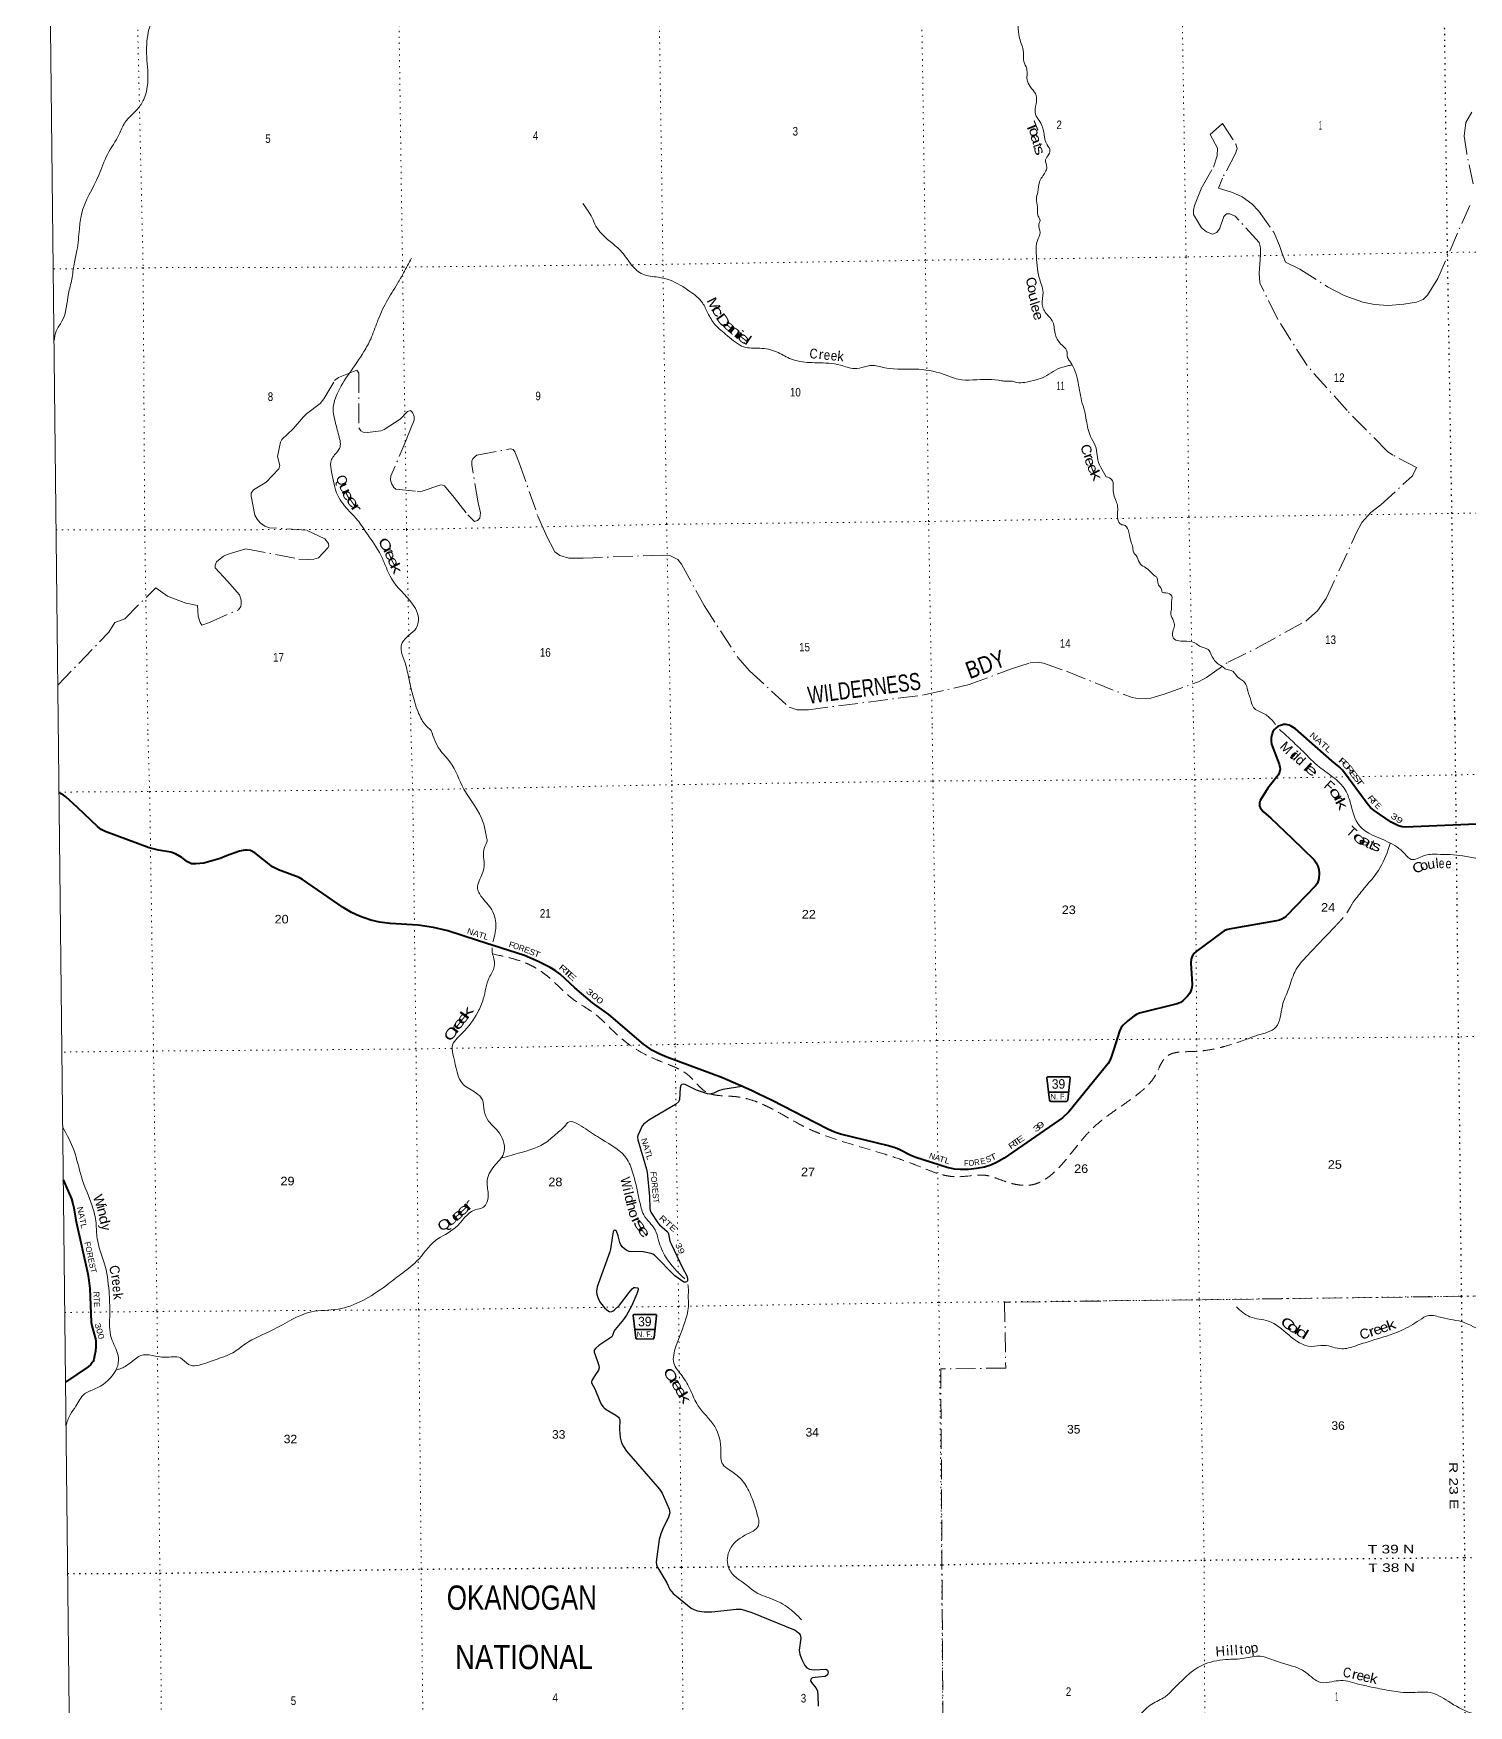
# Model space of a CAD drawing. Header units: feet. Extents: x 242557 to 489137, y 368785 to 557307.
# Drawn here: x 242557 to 271861, y 487044 to 521191 of the extents above; entities that cross this region are included whole.
import ezdxf
from ezdxf.enums import TextEntityAlignment as Align

# ---------------------------------------------------------------- set-up
doc = ezdxf.new("R2010")
doc.units = ezdxf.units.FT
doc.header["$LTSCALE"] = 80
for name, pattern in [('DOT_DASHED', [7.7, 5, -1.2, 0.3, -1.2]), ('DOTTED', [1.5, 0.3, -1.2]), ('MEDIUM_DASHED', [4.5, 3, -1.5])]:
    doc.linetypes.add(name, pattern=pattern)
for name, color, linetype, lineweight in [('26', 7, 'Continuous', 40), ('27', 7, 'Continuous', 25), ('29', 7, 'Continuous', 25), ('30', 7, 'Continuous', 35), ('39', 7, 'Continuous', 13), ('4', 7, 'Continuous', 13), ('41', 7, 'Continuous', 13), ('44', 7, 'DOT_DASHED', 13), ('6', 7, 'DOTTED', 25), ('7', 7, 'DOTTED', 13)]:
    doc.layers.add(name, color=color, linetype=linetype, lineweight=lineweight)

msp = doc.modelspace()

# ---------------------------------------------------------------- linework, layer by layer
at = {"layer": '26'}
for points in [[(272183.32, 505052.93), (270567.7, 504984.54), (270505.79, 504990.06), (270432.2, 505010.38), (270348.45, 505048.47), (270281.26, 505087.01), (269934.77, 505320.19), (269857.62, 505386.01), (269812.95, 505434.47), (269289.25, 506145.5), (269217.82, 506214.09), (269065.55, 506338.53), (268327.02, 506991.17), (268240.12, 507043.43), (268195.05, 507064.81), (268136.68, 507074.97), (268083.38, 507074.97), (268019.98, 507060.68), (267974.25, 507041.96), (267926.03, 507006.4), (267895.58, 506978.47), (267865.4, 506932.22), (267842.28, 506869.27), (267829.59, 506803.25), (267827.05, 506739.76), (267836.46, 506677.53), (267994.25, 506267.75), (268009.78, 506206.47), (268012.32, 506163.3), (267999.63, 506102.35), (267972.7, 506045.48), (267762.59, 505776.66), (267606.27, 505525.91), (267591.04, 505470.04), (267592.31, 505419.25), (267608.8, 505381.16), (267630.55, 505342.25), (267672.25, 505294.82), (267823.79, 505165.11), (268252.61, 504755.47)], [(251620.74, 502669.7), (251015.88, 502865.76), (250728.02, 502930.64), (250410.68, 502977.23), (249839.76, 503011.91), (249624.94, 503044.33), (249443.84, 503083.01), (249215.43, 503164.27), (249047.93, 503240.46), (248882.76, 503342.26), (248050.54, 503910.88), (247979.48, 503951.51), (247854.73, 504002.75), (247558.13, 504109.03), (247436.37, 504174.98), (247078.52, 504454.32), (246989.25, 504507.6), (246921.17, 504515.27), (246870.41, 504515.27), (246763.78, 504490.46), (246501.68, 504393.87), (246367.91, 504342.59), (246037.98, 504246.09), (245871.94, 504232.61), (245784.19, 504235.93), (245702.98, 504276.56), (245586.93, 504363.33), (245456.8, 504439.09), (245365.44, 504474.64), (245107.97, 504511.9), (244918.77, 504560.98), (244017.81, 504891.11), (243936.6, 504931.74), (243861.89, 504994.13), (243454.49, 505384.22), (243218.1, 505598.46), (243168.32, 505634.03), (243076.82, 505687.88)], [(268252.61, 504755.47), (268705.19, 504317.14), (268750.87, 504256.19), (268783.87, 504187.63), (268801.63, 504119.06), (268807.08, 504041.91), (268802.9, 503936.23), (268792.75, 503887.98), (268776.25, 503839.72), (268735.65, 503781.31), (268137.88, 503166.04), (268092.29, 503131.22), (268049.14, 503105.82), (268000.92, 503085.51), (267938.33, 503066.81), (267044.34, 502911.73), (266969.28, 502897.59), (266921.06, 502884.89), (266870.3, 502864.58), (266820.26, 502828.09), (266298.01, 502440.49), (266244.71, 502392.24), (266217.36, 502348.87), (266193.95, 502285.59), (266191.97, 502213.22), (266215.45, 501766.15), (266210.45, 501709.14), (266190.15, 501640.57), (266167.31, 501589.78), (266121.6, 501530.17), (266027.73, 501437.41), (265976.97, 501401.86), (265911.14, 501374.25), (265138.87, 501183.59), (265079.83, 501158.08), (265024, 501125.07), (264906.2, 501029.19), (264808.28, 500937.15), (264770.21, 500888.9), (264733.24, 500815.64), (264620.01, 500446.16), (264563.38, 500284.51), (264532.92, 500213.41), (264499.04, 500157.15), (263696.68, 499167.15), (263568.67, 499043.58), (262379.52, 498222.48), (262222.74, 498132.4), (262105.42, 498080.27), (261974.74, 498036.13), (261816.1, 498009.16), (261651.07, 497990.58), (261481.1, 497988.85), (261364.36, 497999), (261217.16, 498029.48), (260575.07, 498232.63), (260475.64, 498276.8), (260234.99, 498400.24), (260153.78, 498430.71), (260016.73, 498476.42), (259034.56, 498715.13), (258915.08, 498756.02), (258775.7, 498811.63), (258526.05, 498942.89), (257641.39, 499400.94), (257354.48, 499537.92), (257217.43, 499603.94), (256623.56, 499862.97), (255489.12, 500284.52), (255349.29, 500343.66), (255199.8, 500421.65), (255016.36, 500547.91), (254308.99, 501158.1), (253972.27, 501397.57), (253609.09, 501697.92), (253308.82, 501979.52), (253210.08, 502057.07), (253108.56, 502118.01), (252863.77, 502241.75), (252581.06, 502358.41), (251620.74, 502669.7)], [(243163.69, 497779.97), (243267.81, 497546.96), (243331.26, 497394.59), (243362.04, 497287.18), (243382.02, 497206.67), (243425.47, 496953.91), (243664.17, 495858.41), (243687.84, 495721.08), (243706.74, 495558.95), (243736.06, 494872.89), (243746.88, 494797.73), (243821.08, 494535.15), (243828, 494487.04), (243831.23, 494385.32), (243826.16, 494283.74), (243805.85, 494184.7), (243788.09, 494113.59), (243772.86, 494072.96), (243757.63, 494047.57), (243729.71, 494009.48), (243673.88, 493958.69), (243209.17, 493646.7)]]:
    msp.add_lwpolyline(points, dxfattribs=at)
at = {"layer": '27', "lineweight": 35}
msp.add_line((263288.66, 499572.96), (263693.73, 499572.96), dxfattribs=at)
msp.add_lwpolyline([(263334.51, 499382.41), (263315.53, 499384.52), (263304.29, 499404.21), (263248.76, 499864.87), (263254.38, 499876.12), (263268.44, 499884.56), (263709.84, 499883.15), (263716.87, 499878.93), (263723.9, 499863.46), (263676.8, 499409.84), (263667.66, 499390.85), (263657.13, 499381.7)], close=True, dxfattribs=at)
at = {"layer": '29'}
for points in [[(257024.45, 499688.11), (256631.06, 499623.56), (256545.87, 499596.86), (256447.45, 499546.65), (256393.99, 499533.3), (256362.04, 499529.56), (256323.61, 499533.83), (256096.22, 499613.87), (255862.44, 499726.12), (255824.01, 499734.66), (255797.87, 499724.66), (255777.03, 499704.75), (255762.96, 499655.42), (255749.42, 499421.38), (255730.06, 499375.73), (255668.78, 499320.98), (255121.04, 498997.42), (255051.11, 498945.24), (255016.95, 498914.26), (254982.79, 498871.53), (254938.04, 498774.02), (254897.39, 498683.52), (254890.98, 498648.27), (254895.23, 498593.79), (255005.14, 498229.26), (255074.6, 497999.86), (255085.59, 497928.61), (255133.41, 497441.9), (255142.92, 497192.27), (255149.32, 497157.02), (255163.9, 497120.08), (255305.18, 496899.57), (255340.19, 496863.71), (255494.01, 496725.79), (255510.14, 496708.36), (255522.95, 496676.31), (255550.71, 496526.76), (255575.56, 496471.52), (255637.97, 496340.89)], [(255637.97, 496340.89), (255802.48, 495996.53), (255905, 495803.14), (255911.53, 495746.95), (255908.75, 495714.55), (255892.32, 495694.62), (255873.1, 495687.13), (255834.63, 495692.88), (255650.76, 495822.13), (255237.6, 496238.9), (255206.96, 496259.71), (255168.53, 496276.79), (255004.56, 496306.69), (254724.26, 496319.1), (254673.19, 496336.61), (254624.09, 496367.6), (254579.25, 496413.53), (254549.36, 496453.06), (254527.31, 496498.46), (254498.44, 496634.91), (254460.26, 496732.87), (254444.74, 496745.75), (254425.52, 496751.09), (254408.45, 496743.62), (254396.04, 496719.47), (254374.29, 496596.1), (254337.99, 496363.32), (254325.56, 496306.92), (254069.58, 495592.32), (254051.89, 495499.13), (254058.53, 495436.92), (254086.05, 495353.85), (254136.44, 495265.2), (254220.56, 495165.84), (254298.95, 495095.21), (254329.45, 495086.79), (254363.61, 495091.06), (254395.64, 495103.88), (254417.42, 495115.76), (254524.13, 495222.74), (254723.63, 495476.27)], [(254723.63, 495476.27), (254783.62, 495552.5), (254818.38, 495579.25), (254846.14, 495583.53), (254892.02, 495572.85), (254901.65, 495560.02), (254901.65, 495536.52), (254874.29, 495449.56), (254768.38, 495199.52), (254668.92, 495017.36), (254604.45, 494928.14), (254434.06, 494725.73), (254415.61, 494694.54), (254380.69, 494603.96), (254365.74, 494576.18), (254347.76, 494558.13), (254103.04, 494399.97), (254036.94, 494341.17), (254009.18, 494298.44), (254007.04, 494260.97), (254068.77, 494092.95), (254103.13, 493987.59), (254106.05, 493938.54), (254094.59, 493895.72), (254036.11, 493806.12), (253960.08, 493684.21), (253953.67, 493656.44), (253954.92, 493631.14), (254021.78, 493509.58), (254119.32, 493261.68), (254152.24, 493197.1), (254182.13, 493152.24), (254212.02, 493124.46), (254251.62, 493091.07), (254449.39, 492972.19), (254500.25, 492935.39), (254519.47, 492914.02), (254527.62, 492887.13), (254521.62, 492679.44), (254534.41, 492520.91), (254565.14, 492412.3), (254602.74, 492332.9), (254665.21, 492241.03), (255339.33, 491462.81), (255394.85, 491382.18), (255536.75, 491053.72), (255548.57, 490976.25), (255521.86, 490888.16), (255407.58, 490654.07), (255369.23, 490553.23), (255333.3, 490434.91), (255271.65, 489982.23), (255279.56, 489918.7), (255304.32, 489857.95), (255487.67, 489549.34), (255550.82, 489411.57), (255616.9, 489335.44), (255684.46, 489275.25), (255988.4, 489032.06), (256043.91, 489002.15), (256113.37, 488979.72), (256253.15, 488955.15), (256410.03, 488955.55), (256906.48, 489014.97), (257009.38, 489010.12), (257226.31, 488942.01), (258111.86, 488581.24), (258178.98, 488532.13), (258187.52, 488519.31), (258213.14, 488485.13), (258223.77, 488422.31), (258194.32, 488177.86), (258204.6, 488092.02), (258229.66, 488019.37), (258245.75, 487986.52)], [(258245.75, 487986.52), (258307.08, 487861.28), (258350.59, 487812.26), (258401.03, 487784.36), (258496.46, 487770.91), (258739.97, 487785.96), (258768.26, 487767.27), (258783.53, 487722.36), (258772.53, 487673.27), (258724.68, 487640.55), (258581.96, 487623.52), (258456.54, 487607.04), (258427.67, 487580.07), (258426.65, 487551.49), (258441.06, 487513.84), (258535.88, 487404.93), (258563.3, 487346.39), (258571.34, 487240.41), (258580.38, 487030.2)]]:
    msp.add_lwpolyline(points, dxfattribs=at)
at = {"layer": '30'}
msp.add_line((254841.43, 494720.64), (255246.5, 494720.64), dxfattribs=at)
msp.add_lwpolyline([(254887.28, 494530.09), (254868.3, 494532.2), (254857.06, 494551.89), (254801.53, 495012.55), (254807.15, 495023.8), (254821.21, 495032.24), (255262.61, 495030.83), (255269.64, 495026.61), (255276.67, 495011.14), (255229.57, 494557.52), (255220.43, 494538.53), (255209.9, 494529.38)], close=True, dxfattribs=at)
at = {"layer": '39'}
msp.add_line((267918.87, 507076.74), (267854.97, 507160.16), dxfattribs=at)
for points in [[(258179.3, 538598.37), (258377.1, 538271.06), (258532.5, 537927.37), (258776.86, 537592.14), (258972.28, 537335.7), (259113.61, 536975.76), (259298.84, 536735.48), (259407.11, 536517.18), (259545.77, 536288.87), (259706.81, 536032.29), (259921.21, 535619.98), (260138.39, 535055.79), (260241.8, 534594.45), (260253.94, 534187.43), (260341.81, 533598.43), (260178.78, 533034.79), (260165.32, 532895), (260272.14, 532561.25), (260412.19, 532053.47), (260750.18, 531187.99), (260999.11, 530340.4), (260941.15, 529795.39), (260914.28, 529505.68), (260797.22, 529051.58), (260553.54, 528439.02), (260367.34, 527654.54), (260221.69, 527257.03), (260030.8, 527007.19), (259804.2, 526621.52), (259395.29, 525886.81), (259364.22, 525629.48), (259387.65, 525390.6), (259418.99, 525188.2), (259624.91, 524854.84), (259935.58, 524602.9), (260349.45, 524341.23), (260722.69, 524113.83), (260856.65, 524017.14), (260992.9, 523865.78), (261439.64, 523498.93), (261855.8, 523182.59), (262047.22, 522918.03), (262510.08, 522156.32), (262619.73, 521662.6), (262663.49, 521401.51), (262674.77, 521166.63), (262759.12, 520879.38), (262773.77, 520780.2), (262778.61, 520620.23), (262838.02, 520466.55), (262851.41, 520215.47), (263030.82, 519924.54), (263031.66, 519756.45), (263016.58, 519535.64), (263094.05, 519410.38), (263184.06, 519204.16), (263239.96, 518943.12), (263307.31, 518821.87), (263291.61, 518724.6), (263223.44, 518606.88), (263248.46, 518455.08), (263218.6, 518359.78), (263096.26, 518154.76), (263064.91, 517952.12), (263035.29, 517808.21), (263056.3, 517650.33), (263073.42, 517460.02), (263110.28, 517369.03), (263086.38, 517294.01), (263113.51, 517126.02), (263055.69, 516959.73), (263032.68, 516706.49), (263093.85, 516200.42), (263139.05, 516056.81), (263172.18, 515903.02), (263155.19, 515657.91), (263253.29, 515451.71), (263359.09, 515324.54), (263419.04, 515063.52), (263531.31, 514853.33), (263657.41, 514710.03), (263674.28, 514570.36), (263721.17, 514495.61), (263887.12, 514064.88), (263974.21, 513633.85), (264029.79, 513437.62), (264063.1, 513245.36), (264161.8, 512919.68), (264255.81, 512721.58), (264281.02, 512533.33), (264462.97, 512139.12)], [(248129.9, 524840.55), (248025.57, 524674.08), (248020.49, 524475.59), (247925.81, 524400.28), (247684.16, 524192.77), (247472.77, 523999.56), (247202.42, 523870.92), (246872.07, 523606.36), (246432.77, 523288.72), (246100.16, 523072.75), (245884.44, 522938.25), (245606.73, 522661.74), (245383.72, 522365.2), (245070.77, 521855.65), (244987.48, 521523.19), (244915.93, 521271.79), (244867.81, 520781.5), (244892.77, 520236.82), (244819.75, 519872), (244701.45, 519669.02), (244423.85, 519370.23), (244307.73, 519132.83), (244067.11, 518718.75), (243891.25, 518294.8), (243537.25, 517499.54), (243494.27, 517195.59), (243443.88, 516755.93), (243386.59, 516482.3), (243339.61, 516170.24), (243272.3, 515878.35), (243139.62, 515312.8), (243021.29, 515113.87), (242980.47, 514917.33)], [(253773.35, 517715.51), (253964.9, 517424.63), (254042.58, 517256.84), (254181, 517077.13), (254579.17, 516718.19), (254770.54, 516461.73), (254997.99, 516272.25), (255311.75, 516212.71), (255556.76, 516152.91), (255962.38, 515921.58), (256218.35, 515689.68), (256326.57, 515481.5), (256471.31, 515249.17), (256729.31, 515017.27), (257062.11, 514789.71), (257385.83, 514760.59), (257732.01, 514689.03), (257995.58, 514554.37), (258159.65, 514502.35), (258560.26, 514465.43), (259033.73, 514418.66), (259317.22, 514346.86), (259737.56, 514409.25), (259857.02, 514379.33), (260563.04, 514335.5), (261131.83, 514234.42), (261439.75, 514130.31), (262048.49, 514126.6), (262321.65, 514099.3), (262426.86, 514089.59), (262544.16, 514088.02), (262633.27, 514064.06), (262801.12, 514064.71), (263031.4, 514118.26), (263205.02, 514179.7), (263380.43, 514287.71), (263576.15, 514377.58), (263673.1, 514402.26), (263755.42, 514419.07)], [(250276.18, 516600.21), (250113.86, 516299.85), (249991.57, 516084.7), (249762.9, 515707.12), (249578.85, 515303.39), (249443.08, 514950.48), (249304.82, 514692.74), (249003.68, 514248.05), (248757.01, 513829.89), (248677.96, 513461), (248704.95, 513319.34), (248748.33, 513137.24), (248791.57, 512981.47), (248807.05, 512716.22), (248744.79, 512628.9), (248628.45, 512436.05), (248645.63, 512235.62), (248771.38, 511756.14), (249013.67, 511428.99), (249170.24, 511257.46), (249375.96, 510964.6), (249653.13, 510536.34), (249745.22, 510317.97), (249914.74, 509984.47), (250329.76, 509489.91), (250411.62, 509295.8), (250372.4, 509048.58), (250086.73, 508745.71), (250063.14, 508609.93), (250126.9, 508395.5), (250207.29, 508090.01), (250290, 507725.79), (250409.22, 507339.44), (250543.94, 507088.84), (250680.1, 506955.7)], [(264462.97, 512139.12), (264576.53, 512076.78), (264608.16, 511815.65), (264653.38, 511670.01), (264690.36, 511554.72), (264695.06, 511423.1), (264763.07, 511166.16), (264848.14, 511140.17), (264925.7, 510996.68), (264971.15, 510804.46), (265006.09, 510693.21), (265012.53, 510618.3), (265092.01, 510495.07), (265159.44, 510355.59), (265271.05, 510279.07), (265334.01, 510226.66), (265388.87, 510174.22), (265449.82, 510117.75), (265496.52, 510081.47), (265513.13, 509994.46), (265541.88, 509907.48), (265586.64, 509852.98), (265607.21, 509782.17), (265682.11, 509768.29), (265799.74, 509701.91), (265792.38, 509554.04), (265793.06, 509418.36), (265779.32, 509335.27), (265836.65, 509193.73), (265855.33, 509096.59), (265823.56, 508979.01), (265836.38, 508841.34), (266103.64, 508779.6), (266304.11, 508727.72), (266377.19, 508671.3), (266541.3, 508611.18), (266614.72, 508487.93), (266757.17, 508310.26), (266842.38, 508255.92), (266907.34, 508207.56), (267014.65, 508181.65), (267144.73, 508050.52), (267295, 507927.57), (267354.44, 507767.8), (267422.27, 507549.35), (267469.41, 507423.97), (267676.28, 507305.28), (267769.63, 507240.84), (267854.97, 507160.16)], [(250680.1, 506955.7), (250851.83, 506567.17), (251062.22, 506313.57), (251346.86, 505756.48), (251741.59, 505078.78), (251802.88, 504809.34), (251819.89, 504694.5), (251764.52, 504565.72), (251758.11, 504175.28), (251658.27, 503885.64), (251625.76, 503731.15), (251731.87, 503527.53), (251936.65, 503255.6), (252000.81, 502951.85), (251938.64, 502637.02)], [(273481.66, 504233.74), (273113.53, 504313.21), (272879.22, 504311.42), (272518.56, 504352.98), (272039.89, 504347.12), (271743.74, 504394.34), (271221.66, 504427.83), (270943.64, 504396.64), (270690.9, 504323.61), (270550.52, 504443.46), (270221.41, 504677.92), (269633.31, 505009.05), (269443.46, 505491.67), (269342.25, 505741.92), (269091.23, 506004.61), (268817.44, 506208.09), (268473.94, 506533.19), (268231.75, 506765.77), (267998.95, 506978.76)], [(270261.77, 504649.85), (270058.58, 504160.23), (269686.67, 503681.82), (269496.73, 503440.49)], [(269141.03, 502960.46), (268627.18, 502421.88), (268311.86, 502023.75), (268189, 501685), (268058.37, 501333.93), (268015.92, 501092.24), (267927.84, 500897.93), (267548.1, 500732.76), (267357.96, 500661.29)], [(251920.31, 502517.62), (251922.33, 502454.46), (251947.36, 502341.84), (251964.78, 502129.95), (251865.24, 501909.07), (251742.79, 501473.28), (251630.33, 501203.55), (251311.73, 500774.99), (251104.62, 500492.79), (251135.77, 500297.42), (251340.05, 499722.15), (251592.74, 499554.54), (251725.5, 499416.29), (251759.47, 499188.64), (251851.54, 498980.62), (252069.85, 498733.29), (252157.13, 498312.83), (251965.42, 498061.35), (251819.9, 497740.24), (251843.28, 497451.65), (251743.99, 497220.67), (251579.64, 497168.05), (251170.58, 496801.95), (250769.04, 496539.17), (250381.59, 496116.99), (250054.9, 495850.01), (249751.59, 495617.99), (249284.33, 495317.17), (248775.63, 495138.67), (248231.54, 495082.65), (247446.68, 494717.29), (246884.12, 494430.28), (246630.02, 494250.04), (246414.14, 494157.7), (246075.74, 494036.03), (245722.86, 494009.03), (245557.9, 494142.43), (245242.37, 494156.81), (244750.58, 494191.06), (244528.13, 494037.9), (244324.96, 493921.62), (244262.82, 493901.87)], [(252094.48, 498219.54), (252461.91, 498324.47), (253051.93, 498563.64), (253277.36, 498759.34), (253396.03, 498861.39), (253498.49, 498965.05), (253652.9, 498930.48), (253833.46, 498819.71), (254155.9, 498609.36), (254679.35, 498197.75), (254808.63, 497875.4), (254935.13, 497340.65), (255018.77, 497065.7), (255248.69, 496757.99), (255320.72, 496543.42), (255464.54, 496205.25), (255859.22, 495755.1)], [(243152.45, 498862.3), (243385.34, 498375.29), (243536.02, 497843.17), (243755, 497246.02), (243834.45, 496896.14), (243858.48, 496581.28), (244002.14, 496087.41), (244099.67, 495499.36), (244114.92, 495050.82), (244149.85, 494542.1), (244281.34, 494211.72), (244277.06, 493979.07), (244200.03, 493827.51), (243810, 493508.39), (243598.35, 493408.07), (243422.85, 493154.97), (243303.93, 492982.15), (243220.84, 492756.13)], [(255916.01, 495644.3), (255928.95, 495590.32), (255927.87, 495369.51), (255934.13, 495280.69), (255879.97, 494941.64), (255675.9, 494376.41), (255633.91, 494035.64), (255799.93, 493778.91), (255977.3, 493471.92), (256122.12, 493174.23), (256468.3, 492742.02), (256593.94, 492241.63), (256630.99, 491971.58), (256754.96, 491861.43), (256979.38, 491693.12), (257161.71, 491430.73), (257337.47, 490945.75), (257361.25, 490721.88), (257083.43, 490520.83), (256777.54, 490230.1), (256743.88, 489879.42), (256871.89, 489688.49), (257083.89, 489532), (257304.37, 489359.54), (257677.95, 489205.05), (258028.67, 488995.4), (258241.73, 488796.47)], [(267121.02, 495185.41), (267396.83, 494981.97), (267776.82, 494894.38), (268187.9, 494613.43), (268650.37, 494378.25), (268906.44, 494398.79), (269275.88, 494329.14), (269545.17, 494386.4), (269871.81, 494493.63), (270486.81, 494703.09), (270857.31, 494914.54), (271046.9, 495008.24), (271312.61, 494966.33), (271771.7, 494866.55), (272272.43, 494636.37), (272762.91, 494573.77), (273070.41, 494476.29), (273350.21, 494274.97), (273508.5, 494165.68), (273605.65, 494133.81)], [(273646.94, 486577.1), (273279.26, 486764.88), (272847.33, 486748.04), (272405.2, 486815.89), (271902.15, 486896.37), (271443.72, 487131.65), (271075.64, 487308.52), (270665.52, 487308.41), (270284.82, 487343.41), (269911.3, 487414.98), (269637.01, 487476.9), (269249.19, 487554.19), (269069.95, 487531.52), (268846.09, 487515.83), (268539.99, 487718.51), (267917.87, 487955.77), (267608.39, 488051.19), (267280.14, 488008.63), (266907.02, 487983.16), (266424.97, 487870.03), (265797.7, 487342.79), (265633.5, 487203.21), (265360.47, 487052.83), (265091.54, 486819.65), (264826.64, 486748.33), (264145.96, 486741.48), (263781.47, 485804.22), (263702.88, 485553.53), (263711.27, 485298.95), (263490.64, 484425.93), (263236.25, 483610.72), (263091.69, 482846.78), (262963.08, 482414.88), (262976.1, 482055.26), (262940.62, 481534.67), (262707.27, 481009.16), (262693.3, 480679.2), (262582.4, 480265.93), (262331.13, 479891.63), (262196.56, 479698.19), (262082.29, 479501.22)]]:
    msp.add_spline(points, degree=3, dxfattribs=at)
at = {"layer": '39', "linetype": 'MEDIUM_DASHED'}
for points in [[(269496.73, 503440.49), (269390.23, 503255.84), (269304.22, 503140.45), (269141.03, 502960.46)], [(267357.96, 500661.29), (266885.05, 500505.93), (266233.09, 500400.71), (265702.13, 500304.56), (265446.01, 499881.61), (265160.77, 499573.2), (264205, 498851.73), (263751.32, 498330.83), (263360.08, 497898.45), (262991.55, 497689.07), (262414.45, 497741.42), (262020, 497869.17), (261406.17, 497842.47), (260555.14, 498089.4), (258995.31, 498590.06), (258366.77, 498831.59), (257229.12, 499405.85), (256883.81, 499480.15), (256287.42, 499576.5), (255960.38, 499889.88), (255291.31, 500227.08), (254501.2, 500719), (254031.61, 501158.24), (253548.59, 501487.95), (253135.03, 501867.92), (252746.31, 502143.36), (251935.72, 502392.43)]]:
    msp.add_spline(points, degree=3, dxfattribs=at)
at = {"layer": '4'}
msp.add_lwpolyline([(485083.98, 556942.67), (489136.84, 372822.34), (458570.27, 372170.54), (428006.14, 371560.78), (397437.89, 370993.07), (366865.59, 370467.41), (336295.9, 369983.81), (305725.57, 369542.24), (275154.65, 369142.74), (244583.23, 368785.28), (242556.67, 552939.07)], dxfattribs=at)
msp.add_lwpolyline([(485083.98, 556942.67), (489136.84, 372822.34), (458570.27, 372170.54), (428006.14, 371560.78), (397437.89, 370993.07), (366865.59, 370467.41), (336295.9, 369983.81), (305725.57, 369542.24), (275154.65, 369142.74), (244583.23, 368785.28), (242556.67, 552939.07)], dxfattribs=at)
at = {"layer": '44'}
for points in [[(271955.39, 518118.01), (271823.63, 518735.83), (271771.81, 519092.12), (271806.23, 519368.98), (271925.2, 519584.91)], [(267584.57, 516297.34), (267610.87, 516667.2), (267610.07, 516813.99), (267581.8, 516921.03), (267097.54, 517456.31), (266984.39, 517508.74), (266915.77, 517504.7), (266863.98, 517454.92), (266784.04, 517213.85), (266722.02, 517125.01), (266633.65, 517092.77), (266508.08, 517137.13), (266405.87, 517221.58), (266261.84, 517460.27), (266245.7, 517496.62), (266241.31, 517578.48), (266261.84, 517678.39), (266418.25, 518056.84), (266651.95, 518461.03), (266726.05, 518692.24), (266737.33, 518849.09), (266587.16, 519126.61), (266837.25, 519354.97), (267109.42, 518929.32), (267133.75, 518837.65), (267104.85, 518740.4), (266835.04, 518235.8), (266754.31, 518031.31), (267040.74, 517941.67), (267234.66, 517852.08), (267436.35, 517707.78), (267577.77, 517561.25), (267881.55, 517131.02), (267997.59, 516860.44), (268054.1, 516698.87), (268122.72, 516521.15), (268415.31, 516380.16), (268983.51, 516016.13), (269321.59, 515836.5), (269699.24, 515705.99), (269943.23, 515654.73), (270218.89, 515634.51), (270540.64, 515658.77), (270794.95, 515703.2), (270934.05, 515760.71), (271025.04, 515848.61), (271231.08, 516183.2), (271896, 517705.4)], [(252856.31, 511333.74), (253021.22, 510960.07), (253202.77, 510603.57), (253308.39, 510530.96), (253486, 510474.41), (253778.82, 510474.7), (255404.18, 510538.77), (255552.74, 510526.92), (255633.47, 510486.53), (255714.21, 510446.13), (255790.25, 510355), (256249.61, 509505.86), (256942.73, 508444.12), (257175.45, 508176.08), (257987.32, 507432.76), (258152.31, 507380.35), (258383.43, 507379.3), (260747.07, 507683.41), (261660.1, 507894.07), (262507.27, 508208.05), (262912.37, 508335.22), (263060.81, 508353.81), (263181.91, 508329.57), (263663.52, 508160.19), (264990.3, 507626.75), (265140.37, 507603.92), (265369.74, 507618.67), (265648.13, 507695.79), (266343.61, 507951.59), (266508.06, 508038.75), (266955.39, 508352.24), (267569.17, 508656.44), (268534.92, 509191.44), (268776.63, 509399.97), (268954.27, 509654.62), (269568.01, 510982.58), (269680.83, 511205.51), (269866.52, 511407.47), (270069.91, 511561.03), (270714.2, 512158.77), (270797.22, 512329.48), (270316.36, 512578.11), (270205.59, 512651.56), (269379.98, 513491.36), (268562.47, 514407.46), (267952.01, 515374.67), (267597.95, 516097.02), (267584.57, 516297.34)], [(243052.54, 507880.29), (244096.77, 508963.31), (244215.88, 509159.16), (244422.41, 509235.43), (245054.77, 509871.54), (245291.91, 509700.99), (245677.2, 509554.97), (245907.57, 509505.94), (245920.5, 509292.26), (245961.78, 509159.63), (245996.5, 509109.46), (246148.28, 509163.45), (246741.79, 509421), (246793.31, 509486.81), (246801.39, 509539.32), (246801.39, 509620.11), (246760.99, 509723.56), (246517.25, 510007.24), (246269.53, 510278.23), (246268.56, 510335.05), (246292.78, 510399.68), (246438.7, 510517.24), (246510.75, 510549.13), (246894.3, 510666.61), (247973.2, 510457.46), (248149.61, 510448.15), (248282.82, 510456.23), (248376.14, 510483.88), (248575.72, 510690.06), (248589.6, 510726.86), (248581.53, 510775.33), (248508.21, 510873.06), (248130.89, 511044.45), (247373.78, 511097.66), (247281.74, 511128.76), (247188.9, 511195.41), (247124.32, 511274.17), (247075.38, 511354.85), (246999.18, 511738.68), (247002.38, 511802.05), (247051.66, 511867.94), (247257.5, 511992.77), (247310, 512029.51), (247569.7, 512298.15), (247584.49, 512368.8), (247543.24, 512549.26), (247600.63, 512843.42), (247629.49, 512895.38), (247862.69, 513119.14), (248074.31, 513359.17), (248133.46, 513425.07), (248408.44, 513631.5), (248488.69, 513725.99), (248704.5, 514100.12), (248787.4, 514166.27), (249158.71, 514316.58), (249199.13, 514251.09), (249199.13, 513136.26), (249239.77, 513072.37), (249291.97, 513047.4), (249380.78, 513039.32), (249647.48, 513073.74), (249715.81, 513103.95), (250045.97, 513314.04), (250195.57, 513472.86), (250252.68, 513491.72), (250297.98, 513450.14), (250333.41, 513370.54), (250330.92, 513295.68), (250181.6, 512918.69), (249857.67, 512155.69), (249849.03, 512071.93), (249869.21, 511999.22), (249917.65, 511918.43), (249956.82, 511881.14), (250390.95, 511836.99), (250494.88, 511841.69), (250889.26, 511974.78), (250946.98, 511954.79), (251145.3, 511712.38), (251428.73, 511358.32), (251563.2, 511223.08), (251621.1, 511241.86), (251669.53, 511294.37), (251686.98, 511398.07), (251635.93, 511606.64), (251505.11, 512383.92), (251508.07, 512453.63), (251528.25, 512506.14), (251580.73, 512558.66), (251611.48, 512579.47), (252301.08, 512709.26), (252351.72, 512691.95), (252388.05, 512643.48), (252476.98, 512419.77), (252856.31, 511333.74)], [(273591.24, 495424.98), (262387.86, 495278.88), (262409.45, 493936.87), (261084.55, 493917.17), (261170.67, 479251.51), (263863.2, 479309.72), (264130.68, 461059.09)]]:
    msp.add_lwpolyline(points, dxfattribs=at)
at = {"layer": '6'}
for points in [[(271580.06, 507203.55), (271520.68, 511388.87), (271431.47, 516718.87), (271365.43, 521862.65), (271310.56, 527198.86), (271251.6, 532545.19), (271206.91, 537869.29), (271156.15, 543193.37), (271091.03, 548557.9), (271041.84, 553161.01), (271045.5, 553271)], [(271580.06, 507203.55), (271591.29, 506048.72), (271652.16, 500701.59), (271711.88, 495400.94), (271778.5, 490066.08)], [(243252.17, 489739.04), (245138.43, 489745.88), (250474.02, 489830.33), (255790.57, 489867.8), (261112.37, 489919.93), (266462.3, 490014.47), (271778.5, 490066.08), (273657.31, 490088.19)], [(271860.57, 481102.79), (271794.86, 484721.88), (271778.5, 490066.08)]]:
    msp.add_lwpolyline(points, dxfattribs=at)
at = {"layer": '7'}
for points in [[(265651.51, 553205.32), (265638.62, 553054.95), (265687.7, 548476.15), (265805.06, 543178.65), (265866.1, 537822.21), (265906.66, 532514.29), (265913.27, 527123.21), (266010.44, 521819.56), (266092.91, 516625.22), (266149.61, 511327.49), (266242.61, 507138.56)], [(244270.79, 552958), (244273.95, 552747.13), (244366.82, 548308.23), (244452.09, 542957.96), (244466.36, 537651.97), (244555.66, 532303.73), (244614.48, 526985.76), (244677.54, 521627.3), (244796.55, 516406.77), (244829.25, 511054.27), (244894.49, 506891.55)], [(250265.64, 506951.75), (250176.33, 511060.87), (250093.04, 516419.25), (250016.36, 521668.3), (249967.35, 527047.07), (249861.86, 532397.26), (249823.06, 537755.82), (249796.87, 543019.23), (249709.78, 548329), (249669.41, 552784.3), (249665.8, 553018.45)], [(260907.41, 507074.89), (260835.37, 511223.81), (260770.39, 516559.98), (260691.82, 521782.69), (260576.46, 527084.24), (260503.15, 532468.99), (260486.75, 537797.25), (260421.89, 543109.13), (260369.28, 548398.77), (260322.33, 552957.34), (260332.24, 553141.85)], [(255045.29, 547729.23), (255109.54, 543031.78), (255172.3, 537736.1), (255194.78, 532405.83), (255292.23, 527045.48), (255332.86, 521725.41), (255411.57, 516474.35), (255484.43, 511178.71), (255570, 507012.49)], [(273327.38, 516736.27), (271431.47, 516718.87), (266092.91, 516625.22), (260770.39, 516559.98), (255411.57, 516474.35), (250093.04, 516419.25), (244796.55, 516406.77), (242958.99, 516381.2)], [(243017.61, 511053.29), (244829.25, 511054.27), (250176.33, 511060.87), (255484.49, 511166.56), (260835.37, 511223.81), (266147.68, 511309.26), (271520.68, 511388.87), (273393.39, 511405.36)], [(266242.61, 507138.56), (266272.11, 505954.57), (266309.56, 500655.38), (266361.6, 495338.36), (266462.3, 490014.47), (266481.94, 484619.8), (266529.23, 479330.97), (266621.71, 474012.93), (266693.79, 468702.48), (266744.11, 463292.4), (266786.58, 461090.95)], [(244894.49, 506891.55), (244929.51, 505707.76), (245009.36, 500409.63), (245079.57, 495093.06), (245138.43, 489745.88), (245195.07, 484406.73), (245212.28, 479028.18), (245284.51, 473711.66), (245384.86, 468401.91), (245447.55, 463062.91), (245481.05, 460844.4)], [(250794.47, 460903.97), (250736.39, 463077.44), (250681.02, 468446.96), (250659.11, 473770.8), (250556.4, 479094.64), (250535.8, 484446.82), (250474.02, 489830.33), (250422.53, 495125.12), (250368.22, 500452.2), (250300.63, 505744.56), (250265.64, 506951.75)], [(255570, 507012.49), (255591.29, 505848.11), (255659.99, 500511.29), (255712.45, 496537.15)], [(261020.59, 498339.94), (260998.96, 500622.11), (260923.04, 505924.38), (260907.41, 507074.89)], [(269704.04, 506015.31), (271591.29, 506048.72), (273459.2, 506089.27)], [(243076.55, 505698.28), (244929.51, 505707.76), (250300.63, 505744.56), (255591.29, 505848.11), (260923.04, 505924.38), (266272.11, 505954.57), (269417.22, 506010.24)], [(273525.4, 500742.95), (271652.16, 500701.59), (266309.56, 500655.38), (260998.96, 500622.11), (255657.16, 500543.57), (250368.22, 500452.2), (245009.36, 500409.63), (243134.98, 500388.69)], [(261458.32, 461027.37), (261402.52, 463205.78), (261367.79, 468557.6), (261266.79, 473893.63), (261170.67, 479251.51), (261137.95, 484547.63), (261103.47, 489924.38), (261045.7, 495274.63), (261022.57, 498130.81)], [(255716.03, 496265.97), (255730.15, 495196.74), (255746.78, 493730)], [(243193.48, 495072.26), (245079.57, 495093.06), (250422.53, 495125.12), (255730.15, 495196.74), (261045.7, 495274.63), (266365.84, 495330.38), (271708.51, 495403.19), (273591.24, 495424.98)], [(255752.2, 493251.56), (255790.57, 489867.8), (255844.48, 484476), (255883.55, 479193.04), (255947.25, 473894.51), (256004.9, 468514.94), (256093.79, 463178.62), (256143.83, 460965.23)]]:
    msp.add_lwpolyline(points, dxfattribs=at)

# ---------------------------------------------------------------- texts
at = {"layer": '27'}
for s, rotation, width, p in [('NATL', 318.533, 1.3, (268605.35, 506844.68)), ('39', 326.06, 1.45, (270256.36, 505185.38)), ('NATL', 342.04, 1.1, (251400.1, 502812.37)), ('300', 320.409, 1.5, (253826.05, 501611.73)), ('NATL', 281.754, 1.1, (243444.26, 497217.78)), ('300', 285.779, 1.25, (243804.35, 494835.59))]:
    msp.add_text(s, height=120, rotation=rotation, dxfattribs=dict(at, width=width)).set_placement(p)
for s, height, rotation, width, p in [('F', 120, 318.743, 1.8, (269254.25, 506273.59)), ('O', 120, 313.162, 1.55, (269320.11, 506206.38)), ('R', 120, 309.373, 1.5, (269393.47, 506125.38)), ('E', 120, 306.373, 1.5, (269464.18, 506026.58)), ('S', 120, 306.373, 1.5, (269531.19, 505944.13)), ('T', 120, 306.373, 1.75, (269590.28, 505862.82)), ('R', 120, 306.373, 1.4, (269833.71, 505516.19)), ('F', 120, 342.04, 1.1, (252302.67, 502522.1)), ('O', 120, 342.04, 0.95, (252395.36, 502492.19)), ('E', 120, 340.04, 1.1, (252615.84, 502416.57)), ('S', 120, 337.577, 1.15, (252719.45, 502374.94)), ('T', 120, 337.577, 1.3, (252819.75, 502335.49)), ('R', 120, 321.854, 1.45, (253338.12, 502045.51)), ('T', 120, 316.838, 2, (253420.05, 501969.58)), ('E', 120, 316.838, 1.75, (253509.59, 501890.39)), ('39', 194, 0.63, 0.95, (263488.49, 499640.57)), ('N. F.', 114.1, 0.63, 0.95, (263488.24, 499421.7)), ('3', 120, 34.625, 1.7, (263077.05, 498787.36)), ('9', 120, 34.625, 1.7, (263154.2, 498849.39)), ('R', 120, 34.625, 1.35, (262578.76, 498443.01)), ('T', 120, 34.625, 1.65, (262656.69, 498498.93)), ('E', 120, 34.625, 1.45, (262744.37, 498559.66)), ('A', 120, 342.443, 1.1, (261001.55, 498171.12)), ('T', 120, 342.443, 1.2, (261091.36, 498143.1)), ('L', 120, 342.443, 1.2, (261201.61, 498111.55)), ('E', 120, 12.648, 0.95, (261956.22, 498104.16)), ('S', 120, 18.664, 1.05, (262074.33, 498144.42)), ('T', 120, 25.958, 1.4, (262181.44, 498194.81)), ('F', 120, 0.583, 0.75, (261605.04, 498062.74)), ('O', 120, 6.424, 0.75, (261714.49, 498066.76)), ('R', 120, 7.648, 0.8, (261829.29, 498079.47))]:
    msp.add_text(s, height=height, rotation=rotation, dxfattribs=dict(at, width=width)).set_placement(p, align=Align.CENTER)
for s, rotation, p in [('T', 314.531, (269892.07, 505459.87)), ('E', 315.06, (269974.38, 505375.58)), ('R', 341.04, (252507.17, 502455.96)), ('N', 342.443, (260890.68, 498206.2))]:
    msp.add_text(s, height=120, rotation=rotation, dxfattribs=at).set_placement(p, align=Align.CENTER)
for s, rotation, p in [('FOREST', 282.292, (243595.15, 496502.7)), ('RTE', 272.447, (243779.51, 495494.86))]:
    msp.add_text(s, height=120, rotation=rotation, dxfattribs=at).set_placement(p)
at = {"layer": '30'}
for s, height, rotation, width, p in [('NATL', 120, 286.779, 1.1, (255028.53, 498394.15)), ('RTE', 120, 318.12, 1.3, (255476.35, 496841.68)), ('39', 120, 295.535, 1.3, (255706.41, 496353.76)), ('39', 194, 0.63, 0.95, (255041.26, 494788.25)), ('N. F.', 114.1, 0.63, 0.95, (255041.01, 494569.38))]:
    msp.add_text(s, height=height, rotation=rotation, dxfattribs=dict(at, width=width)).set_placement(p, align=Align.CENTER)
msp.add_text('FOREST', height=120, rotation=275.611, dxfattribs=at).set_placement((255186.24, 497620.07), align=Align.CENTER)
at = {"layer": '41'}
for s, rotation, width, p in [('T', 291.627, 1.45, (262852.87, 519241.19)), ('o', 292.148, 1.25, (262906.54, 519143.26)), ('a', 289.72, 1.3, (262938.96, 519006.21)), ('s', 289.947, 1.4, (263007.4, 518771.93)), ('C', 287.136, 1.05, (262839.07, 516083.27)), ('o', 287.55, 1.1, (262867.37, 515948.53)), ('M', 297.047, 1.25, (256360.11, 515615.68)), ('u', 288.707, 1.3, (262891.55, 515785.16)), ('e', 284.737, 1.05, (262937.01, 515554.2)), ('c', 299.878, 1.65, (256444.59, 515472.46)), ('D', 305.752, 1.55, (256563.04, 515271.44)), ('a', 318.687, 2, (256714.33, 515133.87)), ('e', 290.434, 1.2, (262980.94, 515393)), ('n', 321.555, 1.9, (256817.77, 515043.76)), ('i', 320.657, 1.65, (256915.54, 514961.93)), ('e', 320.657, 1.8, (257003.65, 514893.78)), ('l', 326.159, 1.35, (257098.65, 514838.07)), ('C', 354.803, 0.85, (258477.81, 514553.26)), ('e', 354.433, 0.85, (258751.46, 514526.07)), ('e', 354.284, 0.85, (258894.83, 514512.96)), ('C', 289.789, 1.1, (263963.27, 512661.79)), ('r', 290.073, 1.35, (264018.17, 512520.29)), ('e', 290.417, 1.2, (264042.49, 512413.64)), ('e', 292.32, 1.25, (264097.55, 512271.24)), ('k', 296.806, 1.55, (264165.18, 512125.4)), ('u', 294.971, 1.5, (248832.73, 511865.01)), ('e', 296.822, 1.4, (248893.22, 511719.61)), ('e', 304.629, 1.65, (248997.09, 511572.17)), ('r', 303.304, 1.75, (249069.48, 511454.36)), ('C', 302.737, 1.4, (249653.01, 510704.57)), ('r', 300.71, 1.7, (249726.44, 510582.85)), ('e', 294.468, 1.3, (249756.64, 510499.42)), ('e', 296.751, 1.4, (249820.11, 510357.45)), ('k', 295.751, 1.55, (249876.72, 510227.89)), ('i', 316.16, 1.85, (268225.83, 506385.31)), ('l', 316.75, 1.75, (268507.46, 506135.79)), ('e', 320.183, 1.85, (268591.34, 506076.93)), ('o', 305.756, 1.65, (269069.9, 505620)), ('r', 299.409, 1.65, (269137.87, 505515.72)), ('k', 298.63, 1.65, (269179.69, 505411.31)), ('o', 316.655, 1.95, (269575.89, 504675.38)), ('a', 328.184, 1.65, (269704.77, 504613.92)), ('t', 334.889, 1.25, (269845.41, 504538.65)), ('s', 340.692, 1.4, (269946.78, 504502.49)), ('C', 25.093, 1.2, (270873.4, 504072.12)), ('o', 16.487, 1.1, (270975.55, 504110.98)), ('u', 8.902, 1.05, (271110.87, 504134.47)), ('e', 358.877, 0.75, (271308.06, 504146.08)), ('e', 356.956, 0.8, (271447.53, 504140.51)), ('k', 53.535, 1.9, (251483.74, 501137.68)), ('r', 53.312, 1.9, (251242.17, 500816.35)), ('e', 53.209, 1.7, (251311.48, 500917.21)), ('e', 53.209, 1.7, (251399.61, 501029.83)), ('C', 54.138, 1.5, (251158.42, 500703.78)), ('W', 283.29, 0.85, (254561.59, 497703.22)), ('n', 284.966, 1.15, (243877.88, 497101.16)), ('e', 38.331, 1.75, (251269.76, 496991.12)), ('e', 41.739, 1.9, (251383.5, 497096.94)), ('r', 43.739, 2.2, (251490.94, 497196.12)), ('d', 283.328, 1.2, (254641.42, 497365.83)), ('h', 285.48, 1.15, (254680.29, 497214.84)), ('o', 288.359, 1.15, (254723.98, 497065.05)), ('y', 276.902, 0.95, (243942.45, 496800.7)), ('d', 283.415, 1.2, (243909.45, 496941.83)), ('Q', 30.827, 1.25, (250992.84, 496783.03)), ('u', 37.649, 1.9, (251154.44, 496897.02)), ('r', 295.664, 1.5, (254786.75, 496915.06)), ('s', 305.648, 1.95, (254869.77, 496794.69)), ('e', 306.358, 1.7, (254947.35, 496668.04)), ('C', 281.505, 0.95, (244117.49, 495923.46)), ('r', 281.505, 1.1, (244149.87, 495777.55)), ('e', 278.961, 0.9, (244161.54, 495675.25)), ('e', 275.685, 0.85, (244173.31, 495540.52)), ('C', 324.065, 1.5, (268114.8, 494758.42)), ('o', 327.04, 1.55, (268228.71, 494682.31)), ('l', 329.436, 1.25, (268318.33, 494631.02)), ('e', 18.276, 1.15, (270031.05, 494631.19)), ('e', 18.276, 1.15, (270165.55, 494674.89)), ('k', 19.34, 1.35, (270309.4, 494724.6)), ('d', 329.436, 1.7, (268415.4, 494572)), ('C', 18.323, 1.05, (269769.33, 494543.96)), ('r', 18.276, 1.3, (269912.82, 494591.42)), ('C', 306.524, 1.5, (255482.96, 493740.49)), ('r', 305.5, 1.85, (255569.82, 493618.35)), ('e', 302.285, 1.55, (255625.46, 493528.77)), ('e', 301.751, 1.55, (255697.36, 493407.96)), ('k', 302.319, 1.75, (255771.12, 493282.18)), ('o', 9.166, 0.9, (267363.45, 488103.11)), ('p', 9.708, 1.05, (267502.64, 488126.65)), ('C', 352.158, 0.85, (269368.6, 487619.87)), ('r', 347.005, 1.15, (269515.4, 487586.03)), ('k', 347.339, 1.15, (269903.66, 487499.24))]:
    msp.add_text(s, height=200, rotation=rotation, dxfattribs=dict(at, width=width)).set_placement(p, align=Align.CENTER)
for s, rotation, p in [('t', 287.811, (262975.54, 518875.46)), ('l', 288.551, (262904.6, 515648.55)), ('r', 354.433, (258629.5, 514539.07)), ('k', 354.284, (259029.59, 514499.48)), ('Q', 289.388, (248763.37, 512033.85)), ('M', 316.16, (268071.96, 506533.07)), ('d', 316.403, (268253.3, 506377.37)), ('d', 316.75, (268362.11, 506276.71)), ('F', 317.42, (268952.8, 505752.97)), ('T', 317.822, (269405.86, 504817.5)), ('l', 6.493, (271229.21, 504148.71)), ('i', 283.29, (254594.36, 497564.51)), ('l', 283.328, (254613.64, 497483.07)), ('W', 289.577, (243810.75, 497317.45)), ('i', 286.096, (243852.58, 497203.95)), ('k', 277.225, (244186.18, 495388.8)), ('H', 4.144, (266797.67, 488055.67)), ('i', 3.957, (266948.68, 488067.85)), ('l', 3.957, (267029.7, 488071.39)), ('l', 3.853, (267123.8, 488078.9)), ('t', 3.853, (267229.72, 488087.21)), ('e', 347.005, (269632.48, 487562.61)), ('e', 347.219, (269763.03, 487528.92))]:
    msp.add_text(s, height=200, rotation=rotation, dxfattribs=at).set_placement(p, align=Align.CENTER)
at = {"layer": '44'}
for s, rotation, width, p in [('BDY', 20.336, 0.85, (261672.22, 508001.6)), ('WILDERNESS', 7.331, 0.75, (258390.68, 507499.51))]:
    msp.add_text(s, height=350, rotation=rotation, dxfattribs=dict(at, width=width)).set_placement(p)
for s, width, p in [('OKANOGAN', 0.8, (250996.02, 488999.9)), ('NATIONAL', 0.85, (251164.43, 487787.11))]:
    msp.add_text(s, height=495.8, dxfattribs=dict(at, width=width)).set_placement(p)
at = {"layer": '6', "width": 1.35}
for s, rotation, p in [('R 23 E', 270.715, (271463.77, 492016.71)), ('T 39 N', 0.556, (269803.73, 490146.91)), ('T 38 N', 0.556, (269816.18, 489767.74))]:
    msp.add_text(s, height=175, rotation=rotation, dxfattribs=at).set_placement(p)
at = {"layer": '7'}
for s, width, p in [('2', 0.85, (263445.8, 519237.11)), ('1', 0.4, (268803.09, 519228.17)), ('5', 0.85, (247289.54, 518955.56)), ('4', 0.85, (252755.69, 519017.81)), ('3', 0.85, (258057.91, 519105.54)), ('12', 0.85, (269108.26, 514074.06)), ('10', 0.85, (258003.86, 513777.05)), ('11', 0.65, (263445.83, 513906.81)), ('8', 0.85, (247341.11, 513686.01)), ('9', 0.85, (252806.18, 513700.76)), ('14', 0.85, (263514.31, 508646.02)), ('13', 0.85, (268933.21, 508721.74)), ('17', 0.85, (247449.49, 508361.31)), ('16', 0.85, (252897.35, 508462.25)), ('15', 0.85, (258191.19, 508570.63)), ('23', 1.1, (263554.21, 503206.85)), ('24', 1.1, (268850, 503255.94)), ('20', 1.1, (247481.21, 503015.6)), ('21', 0.85, (252897.22, 503133.61)), ('22', 1.1, (258246.04, 503116.39)), ('27', 1.1, (258230.63, 497854.52)), ('26', 1.1, (263807.29, 497920.76)), ('25', 1.1, (268987.45, 498005.23)), ('29', 1.1, (247600.6, 497668.09)), ('28', 1.1, (253070.92, 497650.18)), ('35', 1.05, (263661.66, 492598.74)), ('36', 1.05, (269059.82, 492673.96)), ('32', 1.05, (247667.68, 492399.66)), ('33', 1.05, (253145.85, 492492.79)), ('34', 1.05, (258321.79, 492537.81)), ('4', 0.85, (253156.91, 487120.02)), ('3', 0.85, (258224.66, 487106.73)), ('2', 0.85, (263637.04, 487241.21)), ('1', 0.4, (269135.57, 487141.22)), ('5', 0.85, (247810.68, 487055.69))]:
    msp.add_text(s, height=175, dxfattribs=dict(at, width=width)).set_placement(p)

doc.saveas('drawing.dxf')
